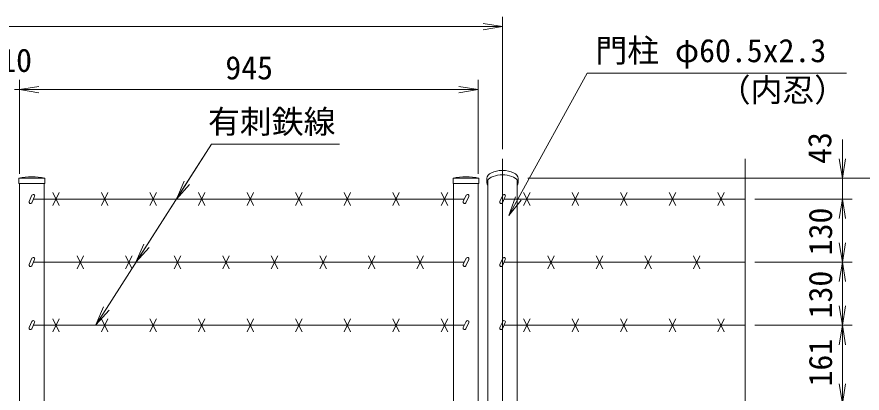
# Model space of a CAD drawing. Units: millimetres, scale not verified. Extents: x -4200 to 4200, y -2970 to 2970.
# Drawn here: x 1484 to 3225, y 683 to 1458 of the extents above; entities that cross this region are included whole.
import ezdxf
from ezdxf.enums import TextEntityAlignment as Align

# ---------------------------------------------------------------- set-up
doc = ezdxf.new("R2010")
doc.units = ezdxf.units.MM
doc.header["$LTSCALE"] = 20
doc.linetypes.add('USER1', pattern=[50.8, 31.75, -6.35, 6.35, -6.35])
for name, color, linetype, lineweight in [('0-0_D-STR-TXT', 7, 'Continuous', 9), ('0-3_D-BMK', 2, 'USER1', 13), ('0-4_D-STR1', 1, 'Continuous', 18), ('0-5_D-STR3', 3, 'Continuous', 13), ('0-6_D-STR-DIM', 7, 'Continuous', 9), ('0-7_0', 7, 'Continuous', 9)]:
    doc.layers.add(name, color=color, linetype=linetype, lineweight=lineweight)
doc.styles.add('ＭＳ ゴシック', font='')
doc.styles.get('ＭＳ ゴシック').set_extended_font_data('MS Gothic')

# ---------------------------------------------------------------- blocks, each defined once
blk = doc.blocks.new('_Open')
at = {"layer": '0-7_0'}
blk.add_line((-20, 3.33), (0, 0), dxfattribs=at)
blk.add_lwpolyline([(-20, -3.33), (0, 0), (-20, 0)], dxfattribs=at)
blk = doc.blocks.new('MLeader11')
at = {"layer": '0-0_D-STR-TXT'}
blk.add_line((1674.05, 853.28), (1646.89, 823.17), dxfattribs=at)
for points in [[(1668.44, 856.87), (1885.23, 1195.98), (2141.44, 1195.98), (2148.64, 1195.98)], [(1662.82, 860.46), (1646.89, 823.17), (1668.44, 856.87)]]:
    blk.add_lwpolyline(points, dxfattribs=at)
blk = doc.blocks.new('MLeader12')
at = {"layer": '0-0_D-STR-TXT'}
blk.add_line((2522.57, 1080.58), (2497.46, 1048.74), dxfattribs=at)
for points in [[(2516.73, 1083.79), (2658.6, 1341.85), (3185.68, 1341.85), (3192.88, 1341.85)], [(2510.89, 1087.01), (2497.46, 1048.74), (2516.73, 1083.79)]]:
    blk.add_lwpolyline(points, dxfattribs=at)

msp = doc.modelspace()

# ---------------------------------------------------------------- linework, layer by layer
at = {"layer": '0-0_D-STR-TXT'}
for q in [(1730.57, 954.05), (1813.67, 1084.05)]:
    msp.add_line((1885.23, 1195.98), q, dxfattribs=at)
at = {"layer": '0-3_D-BMK'}
msp.add_line((2484.22, 1165.52), (2484.22, -368.63), dxfattribs=at)
at = {"layer": '0-4_D-STR1'}
for p, q in [((1541.47, 1125.37), (1488.27, 1125.37)), ((1488.27, 1125.37), (1488.27, 1114.37)), ((1541.47, 1114.37), (1488.27, 1114.37)), ((1489.47, 1114.37), (1489.47, 664.37)), ((1540.27, 1114.37), (1540.27, 664.37)), ((1541.47, 1114.37), (1541.47, 1125.37)), ((2382.47, 1125.37), (2435.67, 1125.37)), ((2382.47, 1114.37), (2382.47, 1125.37)), ((2382.47, 1114.37), (2435.67, 1114.37)), ((2383.67, 1114.37), (2383.67, 664.37)), ((2434.47, 1114.37), (2434.47, 664.37)), ((2435.67, 1125.37), (2435.67, 1114.37)), ((2452.12, 1125.37), (2452.12, 1116.35)), ((2453.97, 1121.72), (2453.97, 664.37)), ((2514.47, 1121.72), (2514.47, 664.37)), ((2516.32, 1125.37), (2516.32, 1116.35))]:
    msp.add_line(p, q, dxfattribs=at)
for centre in [(1514.87, 1008.94), (2409.07, 1008.94)]:
    msp.add_arc(centre, 119.43, 77.13052, 102.86948, dxfattribs=at)
for centre, start_param, end_param in [((2484.22, 1116.35), 2.8004339, 6.6243441), ((2484.22, 1125.37), 3.1415927, 6.2831853)]:
    msp.add_ellipse(centre, major_axis=(-32.1, 0), ratio=0.5, start_param=start_param, end_param=end_param, dxfattribs=at)
at = {"layer": '0-5_D-STR3'}
for p, q in [((1515.3, 1090.4), (1509.35, 1077.64)), ((1520.74, 1087.86), (1514.79, 1075.1)), ((2405.76, 1082.37), (1518.18, 1082.37)), ((1558.16, 1095.78), (1571.57, 1068.95)), ((1558.16, 1068.95), (1571.57, 1095.78)), ((1658.16, 1095.78), (1671.57, 1068.95)), ((1658.16, 1068.95), (1671.57, 1095.78)), ((1758.16, 1095.78), (1771.57, 1068.95)), ((1758.16, 1068.95), (1771.57, 1095.78)), ((1858.16, 1095.78), (1871.57, 1068.95)), ((1858.16, 1068.95), (1871.57, 1095.78)), ((1958.16, 1095.78), (1971.57, 1068.95)), ((1958.16, 1068.95), (1971.57, 1095.78)), ((2058.16, 1095.78), (2071.57, 1068.95)), ((2058.16, 1068.95), (2071.57, 1095.78)), ((2158.16, 1095.78), (2171.57, 1068.95)), ((2158.16, 1068.95), (2171.57, 1095.78)), ((2258.16, 1095.78), (2271.57, 1068.95)), ((2258.16, 1068.95), (2271.57, 1095.78)), ((2358.16, 1095.78), (2371.57, 1068.95)), ((2358.16, 1068.95), (2371.57, 1095.78)), ((2409.5, 1090.4), (2403.55, 1077.64)), ((2414.94, 1087.86), (2408.99, 1075.1)), ((2484.65, 1090.4), (2478.7, 1077.64)), ((2490.09, 1087.86), (2484.14, 1075.1)), ((2984.22, 1082.37), (2487.53, 1082.37)), ((2527.51, 1095.78), (2540.92, 1068.95)), ((2527.51, 1068.95), (2540.92, 1095.78)), ((2627.51, 1095.78), (2640.92, 1068.95)), ((2627.51, 1068.95), (2640.92, 1095.78)), ((2727.51, 1095.78), (2740.92, 1068.95)), ((2727.51, 1068.95), (2740.92, 1095.78)), ((2827.51, 1095.78), (2840.92, 1068.95)), ((2827.51, 1068.95), (2840.92, 1095.78)), ((2927.51, 1095.78), (2940.92, 1068.95)), ((2927.51, 1068.95), (2940.92, 1095.78)), ((1515.3, 960.4), (1509.35, 947.64)), ((1520.74, 957.86), (1514.79, 945.1)), ((1608.16, 965.78), (1621.57, 938.95)), ((1608.16, 938.95), (1621.57, 965.78)), ((1708.16, 965.78), (1721.57, 938.95)), ((1708.16, 938.95), (1721.57, 965.78)), ((1808.16, 965.78), (1821.57, 938.95)), ((1808.16, 938.95), (1821.57, 965.78)), ((1908.16, 965.78), (1921.57, 938.95)), ((1908.16, 938.95), (1921.57, 965.78)), ((2008.16, 965.78), (2021.57, 938.95)), ((2008.16, 938.95), (2021.57, 965.78)), ((2108.16, 965.78), (2121.57, 938.95)), ((2108.16, 938.95), (2121.57, 965.78)), ((2208.16, 965.78), (2221.57, 938.95)), ((2208.16, 938.95), (2221.57, 965.78)), ((2308.16, 965.78), (2321.57, 938.95)), ((2308.16, 938.95), (2321.57, 965.78)), ((2409.5, 960.4), (2403.55, 947.64)), ((2414.94, 957.86), (2408.99, 945.1)), ((2484.65, 960.4), (2478.7, 947.64)), ((2490.09, 957.86), (2484.14, 945.1)), ((2577.51, 965.78), (2590.92, 938.95)), ((2577.51, 938.95), (2590.92, 965.78)), ((2677.51, 965.78), (2690.92, 938.95)), ((2677.51, 938.95), (2690.92, 965.78)), ((2777.51, 965.78), (2790.92, 938.95)), ((2777.51, 938.95), (2790.92, 965.78)), ((2877.51, 965.78), (2890.92, 938.95)), ((2877.51, 938.95), (2890.92, 965.78)), ((2405.76, 952.37), (1518.18, 952.37)), ((2984.22, 952.37), (2487.53, 952.37)), ((1558.16, 835.78), (1571.57, 808.95)), ((1558.16, 808.95), (1571.57, 835.78)), ((1658.16, 835.78), (1671.57, 808.95)), ((1658.16, 808.95), (1671.57, 835.78)), ((1758.16, 835.78), (1771.57, 808.95)), ((1758.16, 808.95), (1771.57, 835.78)), ((1858.16, 835.78), (1871.57, 808.95)), ((1858.16, 808.95), (1871.57, 835.78)), ((1958.16, 835.78), (1971.57, 808.95)), ((1958.16, 808.95), (1971.57, 835.78)), ((2058.16, 835.78), (2071.57, 808.95)), ((2058.16, 808.95), (2071.57, 835.78)), ((2158.16, 835.78), (2171.57, 808.95)), ((2158.16, 808.95), (2171.57, 835.78)), ((2258.16, 835.78), (2271.57, 808.95)), ((2258.16, 808.95), (2271.57, 835.78)), ((2358.16, 835.78), (2371.57, 808.95)), ((2358.16, 808.95), (2371.57, 835.78)), ((2527.51, 835.78), (2540.92, 808.95)), ((2527.51, 808.95), (2540.92, 835.78)), ((2627.51, 835.78), (2640.92, 808.95)), ((2627.51, 808.95), (2640.92, 835.78)), ((2727.51, 835.78), (2740.92, 808.95)), ((2727.51, 808.95), (2740.92, 835.78)), ((2827.51, 835.78), (2840.92, 808.95)), ((2827.51, 808.95), (2840.92, 835.78)), ((2927.51, 835.78), (2940.92, 808.95)), ((2927.51, 808.95), (2940.92, 835.78)), ((1515.3, 830.4), (1509.35, 817.64)), ((1520.74, 827.86), (1514.79, 815.1)), ((2405.76, 822.37), (1518.18, 822.37)), ((2409.5, 830.4), (2403.55, 817.64)), ((2414.94, 827.86), (2408.99, 815.1)), ((2484.65, 830.4), (2478.7, 817.64)), ((2490.09, 827.86), (2484.14, 815.1)), ((2984.22, 822.37), (2487.53, 822.37))]:
    msp.add_line(p, q, dxfattribs=at)
for centre, start, end in [((1518.02, 1089.13), 334.99524, 154.99707), ((2412.22, 1089.13), 334.99524, 154.99707), ((2487.37, 1089.13), 334.99524, 154.99707), ((1512.07, 1076.37), 154.99707, 334.99524), ((2406.27, 1076.37), 154.99707, 334.99524), ((2481.42, 1076.37), 154.99707, 334.99524), ((1518.02, 959.13), 334.99524, 154.99707), ((2412.22, 959.13), 334.99524, 154.99707), ((2487.37, 959.13), 334.99524, 154.99707), ((1512.07, 946.37), 154.99707, 334.99524), ((2406.27, 946.37), 154.99707, 334.99524), ((2481.42, 946.37), 154.99707, 334.99524), ((1518.02, 829.13), 334.99524, 154.99707), ((2412.22, 829.13), 334.99524, 154.99707), ((2487.37, 829.13), 334.99524, 154.99707), ((1512.07, 816.37), 154.99707, 334.99524), ((2406.27, 816.37), 154.99707, 334.99524), ((2481.42, 816.37), 154.99707, 334.99524)]:
    msp.add_arc(centre, 3, start, end, dxfattribs=at)
at = {"layer": '0-6_D-STR-DIM'}
for p, q in [((2484.22, 1185.52), (2484.22, 1458.03)), ((524.22, 1438.03), (2444.22, 1438.03)), ((1489.47, 1134.37), (1489.47, 1328.03)), ((1489.47, 1134.37), (1489.47, 1328.03)), ((2434.47, 1134.37), (2434.47, 1328.03)), ((1478.97, 1308.03), (1489.47, 1308.03)), ((1529.47, 1308.03), (2394.47, 1308.03)), ((1529.47, 1308.03), (1569.47, 1308.03)), ((3184.22, 1165.37), (3184.22, 1205.37)), ((2984.22, 1165.52), (2984.22, 265.59)), ((2536.32, 1125.37), (3334.22, 1125.37)), ((2536.32, 1125.37), (3464.22, 1125.37)), ((2536.32, 1125.37), (3204.22, 1125.37)), ((3184.22, 1082.37), (3184.22, 1125.37)), ((3004.22, 1082.37), (3204.22, 1082.37)), ((3004.22, 1082.37), (3204.22, 1082.37)), ((3184.22, 992.37), (3184.22, 1042.37)), ((3184.22, 1042.37), (3184.22, 1002.37)), ((3004.22, 952.37), (3204.22, 952.37)), ((3004.22, 952.37), (3204.22, 952.37)), ((3184.22, 862.37), (3184.22, 912.37)), ((3004.22, 822.37), (3204.22, 822.37)), ((3024.22, 822.37), (3204.22, 822.37)), ((3184.22, 701.37), (3184.22, 782.37))]:
    msp.add_line(p, q, dxfattribs=at)

# ---------------------------------------------------------------- block references
at = {"layer": '0-0_D-STR-TXT'}
for name in ['MLeader12', 'MLeader11']:
    msp.add_blockref(name, (0, 0), dxfattribs=at)
at = {"layer": '0-0_D-STR-TXT', "xscale": 2, "yscale": 2, "rotation": 237.40939}
for p in [(1812.6, 1082.37), (1729.49, 952.37)]:
    msp.add_blockref('_Open', p, dxfattribs=at)
at = {"layer": '0-6_D-STR-DIM', "xscale": 2, "yscale": 2}
for p in [(2484.22, 1438.03), (2434.47, 1308.03)]:
    msp.add_blockref('_Open', p, dxfattribs=at)
for p, rotation in [((1489.47, 1308.03), 180), ((1489.47, 1308.03), 180), ((3184.22, 1125.37), 270), ((3184.22, 1082.37), 90), ((3184.22, 1082.37), 90), ((3184.22, 952.37), 270), ((3184.22, 952.37), 90), ((3184.22, 822.37), 270), ((3184.22, 822.37), 90), ((3184.22, 661.37), 270)]:
    msp.add_blockref('_Open', p, dxfattribs=dict(at, rotation=rotation))

# ---------------------------------------------------------------- texts
at = {"layer": '0-0_D-STR-TXT', "style": 'ＭＳ ゴシック'}
for s, p in [('門柱 φ60.5x2.3', (2675.64, 1350.22)), ('（内忍）', (2929.61, 1268.94)), ('有刺鉄線', (1877.86, 1203.65))]:
    msp.add_text(s, height=48.09, dxfattribs=at).set_placement(p, align=Align.BOTTOM_LEFT)
at = {"layer": '0-6_D-STR-DIM', "style": 'ＭＳ ゴシック'}
for s, p in [('10', (1449.82, 1330.19)), ('945', (1913.49, 1314.78))]:
    msp.add_text(s, height=48.09, dxfattribs=at).set_placement(p, align=Align.BOTTOM_LEFT)
for s, p in [('43', (3175.91, 1155.03)), ('130', (3177.47, 966.72)), ('130', (3177.47, 836.72)), ('161', (3177.47, 696.29))]:
    msp.add_text(s, height=48.09, rotation=90, dxfattribs=at).set_placement(p, align=Align.BOTTOM_LEFT)

doc.saveas('drawing.dxf')
